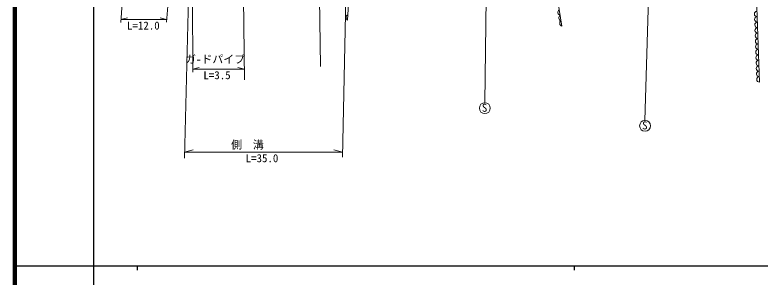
# Model space of a CAD drawing. Units: millimetres, scale not verified. Extents: x 40000 to 680000, y 20000 to 380000.
# Drawn here: x 40000 to 210605, y 202409 to 262532 of the extents above; entities that cross this region are included whole.
import ezdxf
from ezdxf.enums import TextEntityAlignment as Align

# ---------------------------------------------------------------- set-up
doc = ezdxf.new("R2010")
doc.units = ezdxf.units.MM
doc.header["$LTSCALE"] = 1000
for name, color, linetype, lineweight in [('M-BGD', 7, 'Continuous', 13), ('M-BMK-SRVR', 3, 'Continuous', 13), ('M-STR-HTXT', 7, 'Continuous', 13), ('M-TTL', 2, 'Continuous', 140), ('M-TTL-BAND', 7, 'Continuous', 25)]:
    doc.layers.add(name, color=color, linetype=linetype, lineweight=lineweight)
doc.styles.add('ＭＳ ゴシック', font='')
doc.styles.get('ＭＳ ゴシック').set_extended_font_data('MS Gothic')

msp = doc.modelspace()

# ---------------------------------------------------------------- linework, layer by layer
at = {"layer": 'M-BGD'}
for p, q in [((148118, 284466), (147551, 242390)), ((92594, 247623), (92077, 280871)), ((109515, 281142), (109988, 250702)), ((184188, 238344), (185474, 280315)), ((117123, 278546), (116173, 261301)), ((209542, 273397), (210442, 247105))]:
    msp.add_line(p, q, dxfattribs=at)
msp.add_lwpolyline([(161217, 278864), (162876, 274812), (165213, 259962)], dxfattribs=at)
for centre in [(147585, 241141), (184276, 237097)]:
    msp.add_circle(centre, 1250, dxfattribs=at)
for centre, radius, start, end in [((165013, 263101), 690, 123.81958, 254.06706), ((209933, 262756), 627, 94.42445, 269.49464), ((116482, 261901), 676, 110.92242, 242.77185), ((165208, 261863), 690, 123.81958, 254.06706), ((165403, 260626), 690, 123.81958, 254.06706), ((209976, 261504), 627, 94.42445, 269.49464), ((210019, 260252), 627, 94.42445, 269.49464), ((210062, 259000), 627, 94.42445, 269.49464), ((210105, 257748), 627, 94.42445, 269.49464), ((210148, 256496), 627, 94.42445, 269.49464), ((210190, 255244), 627, 94.42445, 269.49464), ((210233, 253992), 627, 94.42445, 269.49464), ((210276, 252740), 627, 94.42445, 269.49464), ((210319, 251488), 627, 94.42445, 269.49464), ((210362, 250236), 627, 94.42445, 269.49464), ((210405, 248984), 627, 94.42445, 269.49464), ((210447, 247732), 627, 94.42445, 269.49464)]:
    msp.add_arc(centre, radius, start, end, dxfattribs=at)
at = {"layer": 'M-BMK-SRVR'}
msp.add_line((66863, 297130), (64223, 260790), dxfattribs=at)
at = {"layer": 'M-STR-HTXT'}
for p, q in [((74679, 260885), (76808, 285153)), ((78810, 229707), (79975, 275589)), ((80722, 249372), (80574, 275582)), ((114978, 229936), (116006, 276321)), ((64274, 261497), (65774, 261872)), ((64274, 261497), (74732, 261497)), ((74732, 261497), (73232, 261872)), ((80718, 250119), (82218, 250494)), ((80718, 250119), (92555, 250119)), ((92555, 250119), (91055, 250494)), ((78845, 231090), (80845, 231590)), ((78845, 231090), (115004, 231090)), ((115004, 231090), (113004, 231590))]:
    msp.add_line(p, q, dxfattribs=at)
at = {"layer": 'M-TTL'}
msp.add_line((40000, 380000), (40000, 20000), dxfattribs=at)
at = {"layer": 'M-TTL-BAND'}
for p, q in [((58000, 370000), (58000, 20000)), ((40000, 205000), (579000, 205000)), ((68000, 205000), (68000, 204000)), ((168000, 205000), (168000, 204000))]:
    msp.add_line(p, q, dxfattribs=at)

# ---------------------------------------------------------------- texts
at = {"layer": 'M-BGD', "style": 'ＭＳ ゴシック'}
for p in [(146906, 239767), (183598, 235724)]:
    msp.add_text('S', height=1833, dxfattribs=at).set_placement(p, align=Align.BOTTOM_LEFT)
at = {"layer": 'M-STR-HTXT', "style": 'ＭＳ ゴシック'}
for s, p in [('L=12.0', (65665, 258614)), ('ガ-ドパイプ', (78955, 250892)), ('L=3.5', (83159, 247240)), ('側\u3000溝', (89493, 231300)), ('L=35.0', (92829, 228207))]:
    msp.add_text(s, height=1833, dxfattribs=at).set_placement(p, align=Align.BOTTOM_LEFT)

doc.saveas('drawing.dxf')
